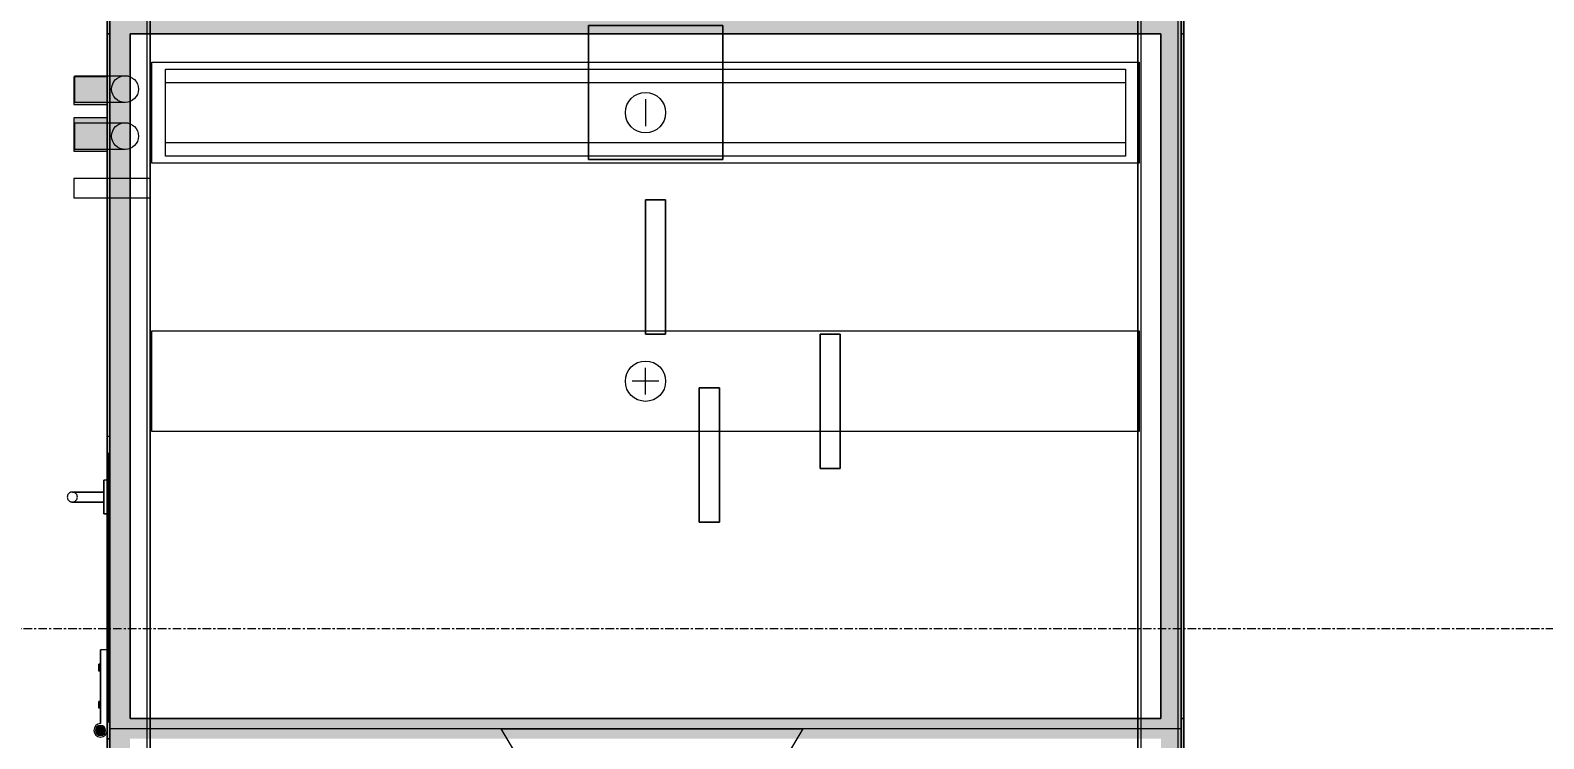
# Model space of a CAD drawing. Header units: millimetres. Extents: x -21807 to 22087, y 36760 to 60640.
# Drawn here: x -10316 to -8062, y 51273 to 52329 of the extents above; entities that cross this region are included whole.
import ezdxf

# ---------------------------------------------------------------- set-up
doc = ezdxf.new("R2010")
doc.units = ezdxf.units.MM
doc.linetypes.add('Grid Line', pattern=[22.225, 12.7, -3.175, 3.175, -3.175])
for name, color, linetype, lineweight in [('A-ANNO-DIMS', 7, 'Continuous', 9), ('A-ANNO-DIMS-110', 7, 'Continuous', 9), ('A-DETL-GENF', 7, 'Continuous', 5), ('M-EQPM', 7, 'Continuous', 5), ('S-GRID', 7, 'Continuous', 9)]:
    doc.layers.add(name, color=color, linetype=linetype, lineweight=lineweight)
doc.styles.add('Arial_3', font='arial.ttf', dxfattribs={"width": 0.8, "height": 165})
doc.dimstyles.new('AK_DIM_2_0_Arial_đỏ', dxfattribs={"dimscale": 304.8, "dimtxt": 168.342801, "dimasz": 0.180446, "dimexe": 0.180446, "dimexo": 0.180446, "dimgap": 0.036089, "dimtad": 1, "dimdec": 0, "dimzin": 0, "dimdsep": 46, "dimtxsty": 'Arial_3', "dimblk1": 'OBLIQUE', "dimblk2": 'OBLIQUE', "dimsah": 1, "dimcen": 0.09, "dimadec": 0, "dimazin": 0, "dimtfac": 1, "dimtdec": 4, "dimtix": 1, "dimtmove": 0, "dimatfit": 3, "dimfxl": 1, "dimtvp": 1, "dimtolj": 1, "dimtzin": 0, "dimarcsym": 2})

# ---------------------------------------------------------------- blocks, each defined once
blk = doc.blocks.new('AHU - 2-2150388-MẶT BẰNG HỆ THỐNG GIÓ CẤP AHU')
at = {"layer": 'M-EQPM', "true_color": 0xd8d8d8}
h = blk.add_hatch(color=254, dxfattribs=at)
h.paths.add_polyline_path([(1716.5, -801.5), (1716.5, 801.5), (-1716.5, 801.5), (-1716.5, -801.5), (1663.2, -801.5)])
h.paths.add_polyline_path([(1682.5, -767.5), (577.5, -767.5), (577.5, 767.5), (1682.5, 767.5), (1682.5, -746.1)])
h.paths.add_polyline_path([(547.5, -469.1), (547.5, -767.5), (-472.5, -767.5), (-472.5, 767.5), (547.5, 767.5)])
h.paths.add_polyline_path([(-502.5, -746.1), (-502.5, -767.5), (-1072.5, -767.5), (-1072.5, 767.5), (-502.5, 767.5), (-502.5, -469.1)])
h.paths.add_polyline_path([(-1102.5, -746.1), (-1102.5, -767.5), (-1682.5, -767.5), (-1682.5, 767.5), (-1102.5, 767.5), (-1102.5, -469.1)])
at = {"layer": 'M-EQPM', "true_color": 0x939300}
for points in [[(-366.9, -851.5), (-367.6, -801.5), (-408.2, -801.5), (-407.4, -851.5), (-367.6, -851.5)], [(-297.5, -851.5), (-298.4, -801.5), (-347.5, -801.5), (-346.6, -851.5), (-298.4, -851.5)]]:
    blk.add_hatch(color=54, dxfattribs=at).paths.add_polyline_path(points)
at = {"layer": 'M-EQPM', "true_color": 0xcdcdcd}
for points in [[(572.2, -809.6), (570.3, -806.2), (565, -804), (559.7, -806.2), (557.8, -813.4), (559.7, -816.8), (566.9, -818.7), (571.5, -815.2)], [(474.1, -811.5), (469.1, -811.5), (469.1, -814), (474.1, -814)], [(529.4, -811.5), (524.4, -811.5), (524.4, -814), (529.4, -814)]]:
    blk.add_hatch(color=254, dxfattribs=at).paths.add_polyline_path(points)
at = {"layer": 'A-DETL-GENF'}
for p, q in [((562.5, 797.5), (562.5, -797.5)), ((-430, -735), (-430, 735)), ((-430, 735), (-280, 735)), ((-280, 735), (-280, -735)), ((-30, -735), (-30, 735)), ((-30, 735), (120, 735)), ((120, 735), (120, -735)), ((-420, -715), (-420, 715)), ((-420, 715), (-290, 715)), ((-400, -715), (-400, 715)), ((-400, 715), (-310, 715)), ((-310, 715), (-310, -715)), ((-290, 715), (-290, -715)), ((562.5, 234.2), (600.9, 211.6)), ((562.5, -214.8), (562.5, 234.2)), ((-375.1, 0), (-334.9, 0)), ((45, 20), (45, -20)), ((65, 0), (25, 0)), ((600.9, -192.2), (562.5, -214.8)), ((-290, -715), (-420, -715)), ((-310, -715), (-400, -715)), ((-280, -735), (-430, -735)), ((120, -735), (-30, -735)), ((-410, -850), (-410, -775)), ((-370, -775), (-370, -850)), ((-340, -850), (-340, -775)), ((-300, -775), (-300, -850)), ((-370, -850), (-410, -850)), ((-300, -850), (-340, -850))]:
    blk.add_line(p, q, dxfattribs=at)
for centre, radius in [((-355, 0), 30), ((45, 0), 30), ((-390, -775), 20), ((-320, -775), 20)]:
    blk.add_circle(centre, radius, dxfattribs=at)
at = {"layer": 'M-EQPM'}
for p, q in [((-1716.5, 801.5), (1716.5, 801.5)), ((1716.5, 801.5), (-1716.5, 801.5)), ((-1712.5, 797.5), (1712.5, 797.5)), ((1712.5, 797.5), (-1712.5, 797.5)), ((1712.5, 793), (-1712.5, 793)), ((1712.5, 793), (-1712.5, 793)), ((1712.5, 793), (-1712.5, 793)), ((547.5, 801.5), (-472.5, 801.5)), ((-472.5, 797.5), (-472.5, 801.5)), ((-472.5, 801.5), (547.5, 801.5)), ((-472.5, 801.5), (-472.5, 797.5)), ((547.5, 797.5), (-472.5, 797.5)), ((-472.5, 797.5), (547.5, 797.5)), ((547.5, 801.5), (547.5, 797.5)), ((547.5, 797.5), (547.5, 801.5)), ((547.5, 767.5), (-472.5, 767.5)), ((-472.5, -767.5), (-472.5, 767.5)), ((-472.5, 767.5), (547.5, 767.5)), ((-472.5, 767.5), (-472.5, -767.5)), ((547.5, -767.5), (547.5, 767.5)), ((547.5, 767.5), (547.5, -767.5)), ((-1712.5, 737.5), (1712.5, 737.5)), ((-1712.5, 733), (1712.5, 733)), ((1712.5, 733), (-1712.5, 733)), ((-1712.5, -737.5), (1712.5, -737.5)), ((1712.5, -737.5), (-1712.5, -737.5)), ((1712.5, -742), (-1712.5, -742)), ((-256.8, -737.5), (-256.8, -851.5)), ((-228.2, -737.5), (-256.8, -737.5)), ((-228.2, -737.5), (-256.8, -737.5)), ((-228.2, -851.5), (-228.2, -737.5)), ((547.5, -767.5), (-472.5, -767.5)), ((-472.5, -767.5), (547.5, -767.5)), ((1716.5, -801.5), (-1716.5, -801.5)), ((-1716.5, -801.5), (1716.5, -801.5)), ((-1712.5, -797.5), (1712.5, -797.5)), ((1712.5, -797.5), (-1712.5, -797.5)), ((1712.5, -797.5), (-1712.5, -797.5)), ((1712.5, -797.5), (-1712.5, -797.5)), ((-1712.5, -797.5), (1712.5, -797.5)), ((547.5, -797.5), (-472.5, -797.5)), ((-472.5, -801.5), (-472.5, -797.5)), ((-472.5, -797.5), (547.5, -797.5)), ((-472.5, -797.5), (-472.5, -801.5)), ((547.5, -801.5), (-472.5, -801.5)), ((-472.5, -801.5), (547.5, -801.5)), ((-408.2, -801.5), (-408.2, -851.5)), ((-366.9, -801.5), (-408.2, -801.5)), ((-366.9, -801.5), (-408.2, -801.5)), ((-366.9, -851.5), (-366.9, -801.5)), ((-347.5, -801.5), (-347.5, -851.5)), ((-297.5, -801.5), (-347.5, -801.5)), ((-297.5, -801.5), (-347.5, -801.5)), ((-297.5, -851.5), (-297.5, -801.5)), ((577.5, -797.5), (127.5, -797.5)), ((127.5, -797.5), (577.5, -797.5)), ((127.5, -797.5), (127.5, -801.5)), ((127.5, -797.5), (127.5, -801.5)), ((577.5, -801.5), (127.5, -801.5)), ((127.5, -801.5), (577.5, -801.5)), ((552.5, -797.5), (152.5, -797.5)), ((152.5, -797.5), (552.5, -797.5)), ((152.5, -797.5), (152.5, -801.5)), ((152.5, -797.5), (152.5, -801.5)), ((552.5, -797.5), (152.5, -797.5)), ((152.5, -797.5), (552.5, -797.5)), ((152.5, -797.5), (152.5, -801.5)), ((152.5, -797.5), (152.5, -801.5)), ((552.5, -797.5), (152.5, -797.5)), ((152.5, -797.5), (552.5, -797.5)), ((152.5, -797.5), (152.5, -799.5)), ((152.5, -797.5), (152.5, -799.5)), ((552.5, -799.5), (152.5, -799.5)), ((152.5, -799.5), (552.5, -799.5)), ((552.5, -801.5), (152.5, -801.5)), ((152.5, -801.5), (552.5, -801.5)), ((552.5, -801.5), (152.5, -801.5)), ((152.5, -801.5), (552.5, -801.5)), ((527.5, -797.5), (177.5, -797.5)), ((177.5, -797.5), (527.5, -797.5)), ((177.5, -801.5), (177.5, -797.5)), ((177.5, -801.5), (177.5, -797.5)), ((527.5, -801.5), (177.5, -801.5)), ((177.5, -801.5), (527.5, -801.5)), ((242.5, -801.5), (192.5, -801.5)), ((192.5, -801.5), (242.5, -801.5)), ((242.5, -801.5), (192.5, -801.5)), ((192.5, -801.5), (242.5, -801.5)), ((192.5, -801.5), (192.5, -806.5)), ((192.5, -801.5), (192.5, -806.5)), ((192.5, -801.5), (192.5, -806.5)), ((192.5, -801.5), (192.5, -806.5)), ((242.5, -806.5), (192.5, -806.5)), ((192.5, -806.5), (242.5, -806.5)), ((242.5, -806.5), (192.5, -806.5)), ((192.5, -806.5), (242.5, -806.5)), ((242.5, -806.5), (242.5, -801.5)), ((242.5, -801.5), (242.5, -806.5)), ((242.5, -806.5), (242.5, -801.5)), ((242.5, -801.5), (242.5, -806.5)), ((565, -801.5), (445, -801.5)), ((445, -801.5), (565, -801.5)), ((445, -801.5), (445, -811.5)), ((445, -801.5), (445, -811.5)), ((565, -801.5), (445, -801.5)), ((445, -801.5), (565, -801.5)), ((445, -801.5), (445, -811.5)), ((445, -801.5), (445, -811.5)), ((527.5, -801.5), (527.5, -797.5)), ((527.5, -797.5), (527.5, -801.5)), ((547.5, -797.5), (547.5, -801.5)), ((547.5, -801.5), (547.5, -797.5)), ((552.5, -801.5), (552.5, -797.5)), ((552.5, -797.5), (552.5, -801.5)), ((552.5, -801.5), (552.5, -797.5)), ((552.5, -797.5), (552.5, -801.5)), ((552.5, -799.5), (552.5, -797.5)), ((552.5, -797.5), (552.5, -799.5)), ((577.5, -801.5), (577.5, -797.5)), ((577.5, -797.5), (577.5, -801.5)), ((445, -811.5), (555, -811.5)), ((555, -811.5), (445, -811.5)), ((445, -811.5), (555, -811.5)), ((555, -811.5), (445, -811.5)), ((469.1, -811.5), (466.6, -811.5)), ((466.6, -811.5), (469.1, -811.5)), ((469.1, -811.5), (466.6, -811.5)), ((466.6, -811.5), (469.1, -811.5)), ((466.6, -811.5), (466.6, -814)), ((466.6, -811.5), (466.6, -814)), ((469.1, -811.5), (466.6, -811.5)), ((466.6, -811.5), (469.1, -811.5)), ((469.1, -811.5), (466.6, -811.5)), ((466.6, -811.5), (469.1, -811.5)), ((466.6, -811.5), (466.6, -814)), ((466.6, -811.5), (466.6, -814)), ((469.1, -814), (466.6, -814)), ((466.6, -814), (469.1, -814)), ((469.1, -814), (466.6, -814)), ((466.6, -814), (469.1, -814)), ((469.1, -814), (466.6, -814)), ((466.6, -814), (469.1, -814)), ((469.1, -814), (466.6, -814)), ((466.6, -814), (469.1, -814)), ((474.1, -811.5), (469.1, -811.5)), ((469.1, -811.5), (474.1, -811.5)), ((474.1, -811.5), (469.1, -811.5)), ((469.1, -811.5), (474.1, -811.5)), ((469.1, -811.5), (469.1, -814)), ((469.1, -811.5), (469.1, -814)), ((469.1, -811.5), (469.1, -814)), ((469.1, -811.5), (469.1, -814)), ((474.1, -811.5), (469.1, -811.5)), ((469.1, -811.5), (474.1, -811.5)), ((474.1, -811.5), (469.1, -811.5)), ((469.1, -811.5), (474.1, -811.5)), ((469.1, -811.5), (469.1, -814)), ((469.1, -811.5), (469.1, -814)), ((469.1, -811.5), (469.1, -814)), ((469.1, -811.5), (469.1, -814)), ((474.1, -814), (469.1, -814)), ((469.1, -814), (474.1, -814)), ((474.1, -814), (469.1, -814)), ((469.1, -814), (474.1, -814)), ((474.1, -814), (469.1, -814)), ((469.1, -814), (474.1, -814)), ((474.1, -814), (469.1, -814)), ((469.1, -814), (474.1, -814)), ((474.1, -811.5), (476.6, -811.5)), ((476.6, -811.5), (474.1, -811.5)), ((474.1, -811.5), (476.6, -811.5)), ((476.6, -811.5), (474.1, -811.5)), ((474.1, -814), (474.1, -811.5)), ((474.1, -811.5), (474.1, -814)), ((474.1, -814), (474.1, -811.5)), ((474.1, -811.5), (474.1, -814)), ((474.1, -811.5), (476.6, -811.5)), ((476.6, -811.5), (474.1, -811.5)), ((474.1, -811.5), (476.6, -811.5)), ((476.6, -811.5), (474.1, -811.5)), ((474.1, -814), (474.1, -811.5)), ((474.1, -811.5), (474.1, -814)), ((474.1, -814), (474.1, -811.5)), ((474.1, -811.5), (474.1, -814)), ((474.1, -814), (476.6, -814)), ((476.6, -814), (474.1, -814)), ((474.1, -814), (476.6, -814)), ((476.6, -814), (474.1, -814)), ((474.1, -814), (476.6, -814)), ((476.6, -814), (474.1, -814)), ((474.1, -814), (476.6, -814)), ((476.6, -814), (474.1, -814)), ((476.6, -811.5), (476.6, -814)), ((476.6, -811.5), (476.6, -814)), ((476.6, -811.5), (476.6, -814)), ((476.6, -811.5), (476.6, -814)), ((524.4, -811.5), (521.9, -811.5)), ((521.9, -811.5), (524.4, -811.5)), ((524.4, -811.5), (521.9, -811.5)), ((521.9, -811.5), (524.4, -811.5)), ((521.9, -811.5), (521.9, -814)), ((521.9, -811.5), (521.9, -814)), ((524.4, -811.5), (521.9, -811.5)), ((521.9, -811.5), (524.4, -811.5)), ((524.4, -811.5), (521.9, -811.5)), ((521.9, -811.5), (524.4, -811.5)), ((521.9, -811.5), (521.9, -814)), ((521.9, -811.5), (521.9, -814)), ((524.4, -814), (521.9, -814)), ((521.9, -814), (524.4, -814)), ((524.4, -814), (521.9, -814)), ((521.9, -814), (524.4, -814)), ((524.4, -814), (521.9, -814)), ((521.9, -814), (524.4, -814)), ((524.4, -814), (521.9, -814)), ((521.9, -814), (524.4, -814)), ((524.4, -811.5), (529.4, -811.5)), ((529.4, -811.5), (524.4, -811.5)), ((524.4, -811.5), (529.4, -811.5)), ((529.4, -811.5), (524.4, -811.5)), ((524.4, -814), (524.4, -811.5)), ((524.4, -811.5), (524.4, -814)), ((524.4, -814), (524.4, -811.5)), ((524.4, -811.5), (524.4, -814)), ((524.4, -811.5), (529.4, -811.5)), ((529.4, -811.5), (524.4, -811.5)), ((524.4, -811.5), (529.4, -811.5)), ((529.4, -811.5), (524.4, -811.5)), ((524.4, -814), (524.4, -811.5)), ((524.4, -811.5), (524.4, -814)), ((524.4, -814), (524.4, -811.5)), ((524.4, -811.5), (524.4, -814)), ((524.4, -814), (529.4, -814)), ((529.4, -814), (524.4, -814)), ((524.4, -814), (529.4, -814)), ((529.4, -814), (524.4, -814)), ((524.4, -814), (529.4, -814)), ((529.4, -814), (524.4, -814)), ((524.4, -814), (529.4, -814)), ((529.4, -814), (524.4, -814)), ((529.4, -811.5), (531.9, -811.5)), ((531.9, -811.5), (529.4, -811.5)), ((529.4, -811.5), (531.9, -811.5)), ((531.9, -811.5), (529.4, -811.5)), ((529.4, -811.5), (529.4, -814)), ((529.4, -811.5), (529.4, -814)), ((529.4, -811.5), (529.4, -814)), ((529.4, -811.5), (529.4, -814)), ((529.4, -811.5), (531.9, -811.5)), ((531.9, -811.5), (529.4, -811.5)), ((529.4, -811.5), (531.9, -811.5)), ((531.9, -811.5), (529.4, -811.5)), ((529.4, -811.5), (529.4, -814)), ((529.4, -811.5), (529.4, -814)), ((529.4, -811.5), (529.4, -814)), ((529.4, -811.5), (529.4, -814)), ((529.4, -814), (531.9, -814)), ((531.9, -814), (529.4, -814)), ((529.4, -814), (531.9, -814)), ((531.9, -814), (529.4, -814)), ((529.4, -814), (531.9, -814)), ((531.9, -814), (529.4, -814)), ((529.4, -814), (531.9, -814)), ((531.9, -814), (529.4, -814)), ((531.9, -811.5), (531.9, -814)), ((531.9, -811.5), (531.9, -814)), ((531.9, -811.5), (531.9, -814)), ((531.9, -811.5), (531.9, -814)), ((-408.2, -851.5), (-366.9, -851.5)), ((-408.2, -851.5), (-366.9, -851.5)), ((-347.5, -851.5), (-297.5, -851.5)), ((-347.5, -851.5), (-297.5, -851.5)), ((-256.8, -851.5), (-228.2, -851.5)), ((-256.8, -851.5), (-228.2, -851.5))]:
    blk.add_line(p, q, dxfattribs=at)
at = {"layer": 'M-EQPM', "flags": 128}
for points in [[(210, -806.5), (210, -808.5), (210, -810.4), (210, -812.4), (210, -814.4), (210, -816.3), (210, -818.3), (210, -820.2), (210, -822.1), (210, -824), (210, -825.9), (210, -827.8), (210, -829.6), (210, -831.4), (210, -833.2), (210, -834.9), (210, -836.6), (210, -838.2), (210, -839.8), (210, -841.4), (210, -842.9), (210, -844.4), (210, -845.8), (210, -847.1), (210, -848.4), (210, -849.6), (210, -850.8), (210, -851.9), (210, -852.9), (210, -853.5)], [(210, -853.5), (210, -852.5), (210, -851.5), (210, -850.3), (210, -849.1), (210, -847.9), (210, -846.6), (210, -845.2), (210, -843.8), (210, -842.3), (210, -840.8), (210, -839.2), (210, -837.6), (210, -835.9), (210, -834.2), (210, -832.5), (210, -830.7), (210, -828.9), (210, -827), (210, -825.2), (210, -823.3), (210, -821.4), (210, -819.4), (210, -817.5), (210, -815.5), (210, -813.6), (210, -811.6), (210, -809.7), (210, -807.7), (210, -806.5)], [(225, -853.5), (225, -852.5), (225, -851.5), (225, -850.3), (225, -849.1), (225, -847.9), (225, -846.6), (225, -845.2), (225, -843.8), (225, -842.3), (225, -840.8), (225, -839.2), (225, -837.6), (225, -835.9), (225, -834.2), (225, -832.5), (225, -830.7), (225, -828.9), (225, -827), (225, -825.2), (225, -823.3), (225, -821.4), (225, -819.4), (225, -817.5), (225, -815.5), (225, -813.6), (225, -811.6), (225, -809.7), (225, -807.7), (225, -806.5)], [(225, -806.5), (225, -808.5), (225, -810.4), (225, -812.4), (225, -814.4), (225, -816.3), (225, -818.3), (225, -820.2), (225, -822.1), (225, -824), (225, -825.9), (225, -827.8), (225, -829.6), (225, -831.4), (225, -833.2), (225, -834.9), (225, -836.6), (225, -838.2), (225, -839.8), (225, -841.4), (225, -842.9), (225, -844.4), (225, -845.8), (225, -847.1), (225, -848.4), (225, -849.6), (225, -850.8), (225, -851.9), (225, -852.9), (225, -853.5)]]:
    blk.add_lwpolyline(points, dxfattribs=at)
at = {"layer": 'M-EQPM'}
for radius, start, end in [(7.5, 0, 180), (7.5, 0, 180), (7.5, 0, 180), (7.5, 0, 180), (10, 0, 90), (10, 0, 90), (10, 0, 90), (10, 0, 90), (10, 180, 0), (10, 180, 0), (10, 180, 0), (10, 180, 0), (7.5, 180, 0), (7.5, 180, 0), (7.5, 180, 0), (7.5, 180, 360)]:
    blk.add_arc((565, -811.5), radius, start, end, dxfattribs=at)
for start_param, end_param in [(1.570796, 4.712389), (1.570796, 4.712389), (4.712389, 7.853982), (4.712389, 7.853982)]:
    blk.add_ellipse((217.5, -806.5), major_axis=(7.5, 0), ratio=0.083305, start_param=start_param, end_param=end_param, dxfattribs=at)
for points, knots in [([(217.5, -846), (216.6, -846), (214.8, -846.3), (212.9, -847.5), (211.7, -848.7), (211, -849.8), (210.4, -851), (210.1, -852.2), (210, -853.5), (210.1, -854.8), (210.4, -856), (210.9, -857.2), (211.7, -858.3), (212.9, -859.6), (214.8, -860.7), (216.6, -861), (217.5, -861)], [-1, -1, -1, -1, -0.888889, -0.777778, -0.722222, -0.666667, -0.611111, -0.555556, -0.5, -0.444444, -0.388889, -0.333333, -0.277778, -0.222222, -0.111111, 0, 0, 0, 0]), ([(217.5, -846), (216.6, -846), (214.8, -846.3), (212.9, -847.5), (211.7, -848.7), (211, -849.8), (210.4, -851), (210.1, -852.2), (210, -853.5), (210.1, -854.8), (210.4, -856), (210.9, -857.2), (211.7, -858.3), (212.9, -859.6), (214.8, -860.7), (216.6, -861), (217.5, -861)], [0, 0, 0, 0, 0.111111, 0.222222, 0.277778, 0.333333, 0.388889, 0.444444, 0.5, 0.555556, 0.611111, 0.666667, 0.722222, 0.777778, 0.888889, 1, 1, 1, 1]), ([(217.5, -861), (218.4, -861), (220.2, -860.7), (222.1, -859.6), (223.3, -858.3), (224.1, -857.2), (224.6, -856), (224.9, -854.8), (225, -853.5), (224.9, -852.2), (224.6, -851), (224, -849.8), (223.3, -848.7), (222.1, -847.5), (220.2, -846.3), (218.4, -846), (217.5, -846)], [-1, -1, -1, -1, -0.888889, -0.777778, -0.722222, -0.666667, -0.611111, -0.555556, -0.5, -0.444444, -0.388889, -0.333333, -0.277778, -0.222222, -0.111111, 0, 0, 0, 0]), ([(217.5, -861), (218.4, -861), (220.2, -860.7), (222.1, -859.6), (223.3, -858.3), (224.1, -857.2), (224.6, -856), (224.9, -854.8), (225, -853.5), (224.9, -852.2), (224.6, -851), (224, -849.8), (223.3, -848.7), (222.1, -847.5), (220.2, -846.3), (218.4, -846), (217.5, -846)], [0, 0, 0, 0, 0.111111, 0.222222, 0.277778, 0.333333, 0.388889, 0.444444, 0.5, 0.555556, 0.611111, 0.666667, 0.722222, 0.777778, 0.888889, 1, 1, 1, 1])]:
    blk.add_open_spline(points, degree=3, knots=knots, dxfattribs=at)
blk = doc.blocks.new('Quat - Standard-1200189-MẶT BẰNG HỆ THỐNG GIÓ CẤP AHU')
at = {"layer": 'M-EQPM'}
for p, q in [((100, 100), (-100, 100)), ((-100, 100), (-100, -100)), ((-100, -100), (-100, 100)), ((-100, 100), (100, 100)), ((100, -100), (100, 100)), ((100, 100), (100, -100)), ((-100, -100), (100, -100)), ((100, -100), (-100, -100))]:
    blk.add_line(p, q, dxfattribs=at)
blk = doc.blocks.new('DienTro1 - Standard-1200190-MẶT BẰNG HỆ THỐNG GIÓ CẤP AHU')
at = {"layer": 'M-EQPM'}
for p, q in [((100, 15), (-100, 15)), ((-100, 15), (-100, -15)), ((-100, -15), (-100, 15)), ((-100, 15), (100, 15)), ((100, -15), (100, 15)), ((100, 15), (100, -15)), ((-100, -15), (100, -15)), ((100, -15), (-100, -15))]:
    blk.add_line(p, q, dxfattribs=at)
blk = doc.blocks.new('DienTro2 - Standard-1200191-MẶT BẰNG HỆ THỐNG GIÓ CẤP AHU')
at = {"layer": 'M-EQPM'}
for p, q in [((100, 15), (-100, 15)), ((-100, 15), (-100, -15)), ((-100, -15), (-100, 15)), ((-100, 15), (100, 15)), ((100, -15), (100, 15)), ((100, 15), (100, -15)), ((-100, -15), (100, -15)), ((100, -15), (-100, -15))]:
    blk.add_line(p, q, dxfattribs=at)
blk = doc.blocks.new('DienTro3 - Standard-1200192-MẶT BẰNG HỆ THỐNG GIÓ CẤP AHU')
at = {"layer": 'M-EQPM'}
for p, q in [((100, 15), (-100, 15)), ((-100, 15), (-100, -15)), ((-100, -15), (-100, 15)), ((-100, 15), (100, 15)), ((100, -15), (100, 15)), ((100, 15), (100, -15)), ((-100, -15), (100, -15)), ((100, -15), (-100, -15))]:
    blk.add_line(p, q, dxfattribs=at)
blk = doc.blocks.new('AK-SGS-M3-Hrvt_rvt-1-MẶT BẰNG HỆ THỐNG GIÓ CẤP AHU')
at = {"layer": 'M-EQPM', "color": 5, "lineweight": 25, "true_color": 0x0000ff, "rotation": 270.0000000000001}
for name, p in [('AHU - 2-2150388-MẶT BẰNG HỆ THỐNG GIÓ CẤP AHU', (-9399.8, 51850.9)), ('Quat - Standard-1200189-MẶT BẰNG HỆ THỐNG GIÓ CẤP AHU', (-9384.8, 52235.9)), ('DienTro3 - Standard-1200192-MẶT BẰNG HỆ THỐNG GIÓ CẤP AHU', (-9384.8, 51975.9)), ('DienTro1 - Standard-1200190-MẶT BẰNG HỆ THỐNG GIÓ CẤP AHU', (-9124.8, 51775.9)), ('DienTro2 - Standard-1200191-MẶT BẰNG HỆ THỐNG GIÓ CẤP AHU', (-9304.8, 51695.9))]:
    blk.add_blockref(name, p, dxfattribs=at)
blk = doc.blocks.new('DIMBLOCK36-MẶT BẰNG HỆ THỐNG GIÓ CẤP AHU')
at = {"layer": 'A-ANNO-DIMS-110', "color": 1, "true_color": 0xff0000}
for p, q in [((-8020, 53570.4), (-8047.5, 53597.9)), ((-8020, 53570.4), (-8075, 53570.4)), ((-8020, 48171.5), (-8020, 53570.4)), ((-8020, 53570.4), (-7992.5, 53542.9)), ((-8020, 53570.4), (-7963.6, 53570.4)), ((-8020, 48171.5), (-8047.5, 48199)), ((-8020, 48171.5), (-8075, 48171.5)), ((-8020, 48171.5), (-7992.5, 48144)), ((-8020, 48171.5), (-7963.6, 48171.5))]:
    blk.add_line(p, q, dxfattribs=at)
at = {"layer": 'A-ANNO-DIMS-110', "color": 0, "insert": (-8245.2, 50668.9), "char_height": 165, "width": 484.827, "attachment_point": 1, "rotation": 90, "line_spacing_factor": 0.941778, "style": 'Arial_3'}
blk.add_mtext('5399', dxfattribs=at)
blk = doc.blocks.new('_Oblique')
at = {"color": 0, "linetype": 'ByBlock', "lineweight": -2}
blk.add_line((-0.5, -0.5), (0.5, 0.5), dxfattribs=at)

msp = doc.modelspace()

# ---------------------------------------------------------------- linework, layer by layer
at = {"layer": 'S-GRID', "linetype": 'Grid Line'}
msp.add_line((14623.1, 51436.9), (-21036.6, 51436.9), dxfattribs=at)

# ---------------------------------------------------------------- block references
at = {"lineweight": 5}
msp.add_blockref('AK-SGS-M3-Hrvt_rvt-1-MẶT BẰNG HỆ THỐNG GIÓ CẤP AHU', (0, 0), dxfattribs=at)

# ---------------------------------------------------------------- dimensions: what is measured, and where the dimension line sits
at = {"layer": 'A-ANNO-DIMS', "color": 1, "true_color": 0xff0000}
dim = msp.add_linear_dim(base=(-8020, 53570.4), p1=(-7908.6, 48171.5), p2=(-7908.6, 53570.4), angle=90, dimstyle='AK_DIM_2_0_Arial_đỏ', override={"dimpost": '<>', "dimfxl": 5398.922112}, dxfattribs=at)
dim.commit()
dim.dimension.update_dxf_attribs({"geometry": 'DIMBLOCK36-MẶT BẰNG HỆ THỐNG GIÓ CẤP AHU', "text_midpoint": (-8115.3, 50870.9)})

doc.saveas('drawing.dxf')
